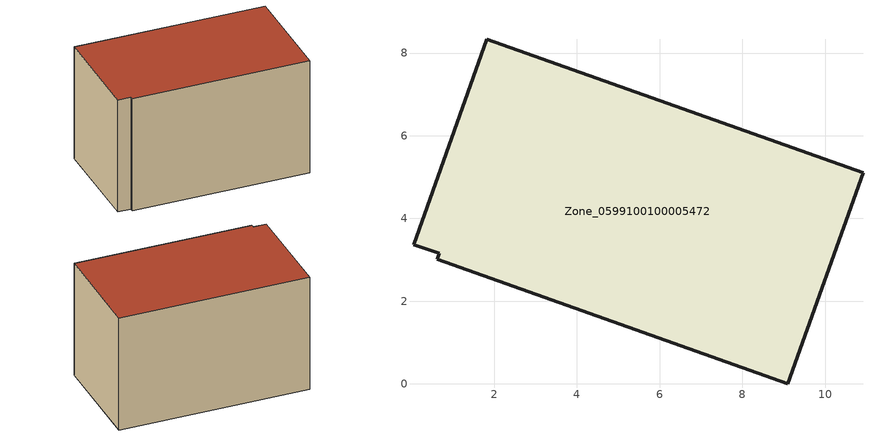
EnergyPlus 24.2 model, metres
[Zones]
Zone_0599100100005472
 floor ground (C_G): 1.81,8.34 10.92,5.11 9.1,0 0.62,3.01 0.67,3.16 0.05,3.37 z0.51
 wall outside (C_F): 9.1,0 10.92,5.11 1.81,8.34 0.05,3.37 0.67,3.16 0.62,3.01 9.1,0 z0.51:6.59
 roof outside (C_R): 10.92,5.11 1.81,8.34 0.05,3.37 0.67,3.16 0.62,3.01 9.1,0 z6.59
[BUILDING]
Pand.0599100100005472: North Axis=0; Terrain=City; Loads Convergence Tolerance Value=0.04; Temperature Convergence Tolerance Value=0.4; Solar Distribution=FullExterior; Maximum Number of Warmup Days=25; Minimum Number of Warmup Days=1
[Site:Location]
Rotterdam.The.Hague.AP_ZH_NLD Design_Conditions: Latitude=51.96; Longitude=4.45; Time Zone=1; Elevation=-4.5
[SITE:GROUNDTEMPERATURE:BUILDINGSURFACE]
18, 18, 18, 18, 18, 18, 18, 18, 18, 18, 18, 18
[MATERIAL] Thermal Absorptance=0.9; Solar Absorptance=0.7; Visible Absorptance=0.7
Name | Roughness | Thickness | Conductivity | Density | Specific Heat
G.TI.2006-2014 | MediumSmooth | 0.15 | 0.06 | 540 | 1210
F.TI.2006-2014 | Rough | 0.3 | 0.12 | 1920 | 840
R.TI.2006-2014 | MediumRough | 0.2 | 0.08 | 1500 | 1000
[CONSTRUCTION]
C_G: G.TI.2006-2014
C_F: F.TI.2006-2014
C_R: R.TI.2006-2014
[ZONE]
Zone_0599100100005472: Type=1; Multiplier=1; Ceiling Height=Autocalculate; Volume=Autocalculate; Floor Area=autocalculate; Part of Total Floor Area=Yes
[ZONEINFILTRATION:DESIGNFLOWRATE]
Infil_Zone_0599100100005472: Zone or ZoneList or Space or SpaceList=Zone_0599100100005472; Schedule=AlwaysOn; Design Flow Rate Calculation Method=Flow/Area; Flow Rate per Floor Area=0.0015; Constant Term Coefficient=1; Temperature Term Coefficient=0; Velocity Term Coefficient=0; Velocity Squared Term Coefficient=0
[HVACTEMPLATE:ZONE:IDEALLOADSAIRSYSTEM]
Zone_0599100100005472: Maximum Heating Supply Air Temperature=50; Minimum Cooling Supply Air Temperature=13; Maximum Heating Supply Air Humidity Ratio=0.0156; Minimum Cooling Supply Air Humidity Ratio=0.0077; Heating Limit=NoLimit; Cooling Limit=NoLimit; Dehumidification Control Type=ConstantSensibleHeatRatio; Cooling Sensible Heat Ratio=0.7; Dehumidification Setpoint=60; Humidification Control Type=None; Humidification Setpoint=30; Outdoor Air Method=None; Outdoor Air Flow Rate per Person=0.00944; Outdoor Air Flow Rate per Zone Floor Area=0; Outdoor Air Flow Rate per Zone=0; Demand Controlled Ventilation Type=None; Outdoor Air Economizer Type=NoEconomizer; Heat Recovery Type=None; Sensible Heat Recovery Effectiveness=0.7; Latent Heat Recovery Effectiveness=0.65
[ZONECONTROL:THERMOSTAT]
ThermostatControl_Zone_0599100100005472: Zone or ZoneList=Zone_0599100100005472; Control Type Schedule=DualSetpointControlType; Control 1=Thermostat_Zone_0599100100005472; Temperature Difference Between Cutout And Setpoint=0
[THERMOSTATSETPOINT:DUALSETPOINT]
Thermostat_Zone_0599100100005472: Heating Setpoint Temperature Schedule=HeatingSetpoint_Zone_0599100100005472; Cooling Setpoint Temperature Schedule=CoolingSetpoint_Zone_0599100100005472
[SCHEDULE:COMPACT]
HeatingSetpoint_Zone_0599100100005472: Through: 12/31, For: AllDays, Until: 24:00, 21
CoolingSetpoint_Zone_0599100100005472: Through: 12/31, For: AllDays, Until: 24:00, 24
DualSetpointControlType: Through: 12/31, For: AllDays, Until: 24:00, 4
AlwaysOn: Through: 12/31, For: AllDays, Until: 24:00, 1
